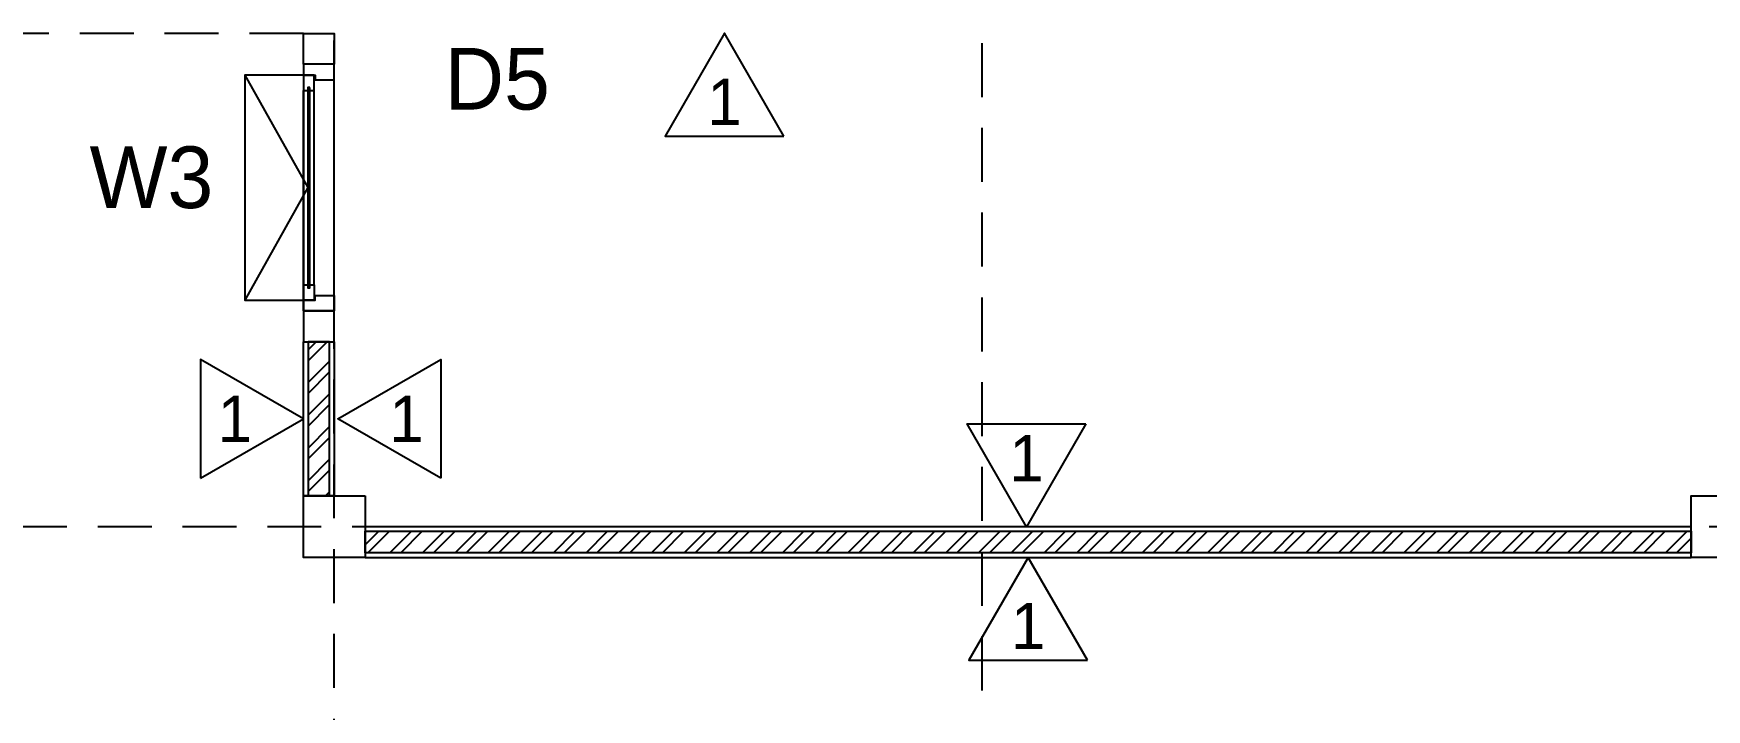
# Model space of a CAD drawing. Header units: inches. Extents: x -1366 to 1200, y -585 to 2545.
# Drawn here: x 520.63 to 526.05, y 1999.87 to 2002.06 of the extents above; entities that cross this region are included whole.
import ezdxf
from ezdxf.enums import TextEntityAlignment as Align

# ---------------------------------------------------------------- set-up
doc = ezdxf.new("R2010")
doc.units = ezdxf.units.IN
doc.header["$MEASUREMENT"] = 0
doc.linetypes.add('HIDDEN', pattern=[0.375, 0.25, -0.125])
for name, color, linetype in [('A-Spec', 2, 'CONTINUOUS'), ('COLM', 3, 'CONTINUOUS'), ('DI', 254, 'CONTINUOUS'), ('GRID', 5, 'HIDDEN'), ('WALL', 7, 'CONTINUOUS'), ('WALL_HATC', 251, 'CONTINUOUS'), ('wind', 7, 'CONTINUOUS')]:
    doc.layers.add(name, color=color, linetype=linetype)
doc.styles.add('Cordia2', font='THSarabunPSK.ttf', dxfattribs={"width": 0.8})
doc.styles.add('STYLE3', font='THSarabunPSK.ttf')

# ---------------------------------------------------------------- blocks, each defined once
blk = doc.blocks.new('WA')
at = {"layer": 'A-Spec', "color": 9}
blk.add_lwpolyline([(0.2309, -0.4), (0, 0), (-0.2309, -0.4)], close=True, dxfattribs=at)
at = {"layer": 'A-Spec', "color": 2, "style": 'Cordia2'}
blk.add_attdef('00', text='', height=0.18, dxfattribs=at).set_placement((0, -0.2667), align=Align.MIDDLE)

msp = doc.modelspace()

# ---------------------------------------------------------------- hatches: boundary and pattern name
at = {"layer": 'WALL_HATC'}
h = msp.add_hatch(dxfattribs=at)
h.set_pattern_fill('ANSI32', color=256, scale=0.2, angle=359.9969, style=0)
h.set_pattern_definition([(224.99694, (482.24595, 2011.04706), (0.05303018, -0.05303584), []), (224.99694, (482.210596, 2011.04706), (0.05303018, -0.05303584), [])])
h.paths.add_polyline_path([(521.5198, 2001.0606), (521.5198, 2000.5606), (521.5898, 2000.5606), (521.5898, 2001.0606)])
h = msp.add_hatch(dxfattribs=at)
h.set_pattern_fill('ANSI32', color=256, scale=0.2, angle=0.0031, style=0)
h.set_pattern_definition([(224.99694, (506.920875, 2016.871525), (0.05303018, -0.05303584), []), (224.99694, (506.88552, 2016.87153), (0.05303018, -0.05303584), [])])
h.paths.add_polyline_path([(521.7048, 2000.4456), (526.0048, 2000.4456), (526.0048, 2000.3756), (521.7048, 2000.3756)])

# ---------------------------------------------------------------- linework, layer by layer
at = {"layer": 'COLM'}
for points in [[(521.7048, 2000.5606), (521.7048, 2000.3606), (521.5048, 2000.3606), (521.5048, 2000.5606)], [(526.2048, 2000.5606), (526.2048, 2000.3606), (526.0048, 2000.3606), (526.0048, 2000.5606)]]:
    msp.add_lwpolyline(points, close=True, dxfattribs=at)
at = {"layer": 'GRID', "ltscale": 0.7}
for p, q in [((521.6048, 1998.5628), (521.6048, 2020.1117)), ((521.5048, 2002.0606), (517.8998, 2002.0606)), ((523.7048, 2002.0293), (523.7048, 1998.2231)), ((533.113, 2000.4606), (515.006, 2000.4606))]:
    msp.add_line(p, q, dxfattribs=at)
at = {"layer": 'WALL'}
for points in [[(521.5048, 2002.0606), (521.6048, 2002.0606), (521.6048, 2001.9606), (521.5048, 2001.9606)], [(521.5048, 2001.0606), (521.6048, 2001.0606), (521.6048, 2001.1606), (521.5048, 2001.1606)], [(521.5048, 2000.5606), (521.5048, 2001.0606), (521.6048, 2001.0606), (521.6048, 2000.5606)], [(526.0048, 2000.4606), (521.7048, 2000.4606), (521.7048, 2000.3606), (526.0048, 2000.3606)]]:
    msp.add_lwpolyline(points, close=True, dxfattribs=at)
at = {"layer": 'WALL_HATC'}
for points in [[(521.5198, 2001.0606), (521.5198, 2000.5606), (521.5898, 2000.5606), (521.5898, 2001.0606), (521.5198, 2001.0606)], [(521.7048, 2000.4456), (526.0048, 2000.4456), (526.0048, 2000.3756), (521.7048, 2000.3756), (521.7048, 2000.4456)]]:
    msp.add_lwpolyline(points, dxfattribs=at)
at = {"layer": 'wind', "color": 8, "linetype": 'Continuous'}
for p, q in [((521.5048, 2001.2456), (521.5048, 2001.8756)), ((521.5398, 2001.2456), (521.5398, 2001.8756))]:
    msp.add_line(p, q, dxfattribs=at)
at = {"layer": 'wind'}
for points in [[(521.5048, 2001.9606), (521.5048, 2001.9256), (521.5428, 2001.9256), (521.5428, 2001.9106), (521.6048, 2001.9106), (521.6048, 2001.9606)], [(521.5048, 2001.9256), (521.5048, 2001.8756), (521.5398, 2001.8756), (521.5398, 2001.9256)], [(521.5048, 2001.1956), (521.5048, 2001.2456), (521.5398, 2001.2456), (521.5398, 2001.1956)], [(521.5048, 2001.1606), (521.5048, 2001.1956), (521.5428, 2001.1956), (521.5428, 2001.2106), (521.6048, 2001.2106), (521.6048, 2001.1606)]]:
    msp.add_lwpolyline(points, close=True, dxfattribs=at)
at = {"layer": 'wind', "color": 8, "linetype": 'Continuous'}
msp.add_lwpolyline([(521.6048, 2001.1606), (521.6048, 2001.9606), (521.5048, 2001.9606), (521.5048, 2001.1606)], close=True, dxfattribs=at)
msp.add_lwpolyline([(521.5048, 2001.9256), (521.3147, 2001.9256), (521.3147, 2001.1956), (521.5048, 2001.1956)], dxfattribs=at)
at = {"layer": 'wind', "color": 251, "linetype": 'Continuous'}
msp.add_lwpolyline([(521.3147, 2001.9256), (521.5193, 2001.5606), (521.3147, 2001.1956)], dxfattribs=at)
at = {"layer": 'wind', "color": 6}
msp.add_lwpolyline([(521.5253, 2001.8856), (521.5193, 2001.8856), (521.5193, 2001.2356), (521.5253, 2001.2356)], close=True, dxfattribs=at)

# ---------------------------------------------------------------- block references
at = {"layer": 'A-Spec', "linetype": 'Continuous', "xscale": 0.8333333333330302, "yscale": 0.8333333333330302, "zscale": 0.8333333333330302}
for p in [(522.8704, 2002.0613), (523.8548, 2000.3606)]:
    msp.add_blockref('WA', p, dxfattribs=at).add_auto_attribs({'00': '1'})
at = {"layer": 'A-Spec', "linetype": 'Continuous'}
ref = msp.add_blockref('WA', (521.5048, 2000.8106), dxfattribs=dict(at, xscale=0.8333333333330302, yscale=0.8333333333330302, zscale=0.8333333333330302, rotation=270))
ref.add_attrib('00', '1', dxfattribs={"color": 2, "height": 0.15, "style": 'Cordia2'}).set_placement((521.2825, 2000.8106), align=Align.MIDDLE)
ref = msp.add_blockref('WA', (521.6169, 2000.8106), dxfattribs=dict(at, xscale=-0.8333333333330302, yscale=0.8333333333330302, zscale=0.8333333333333331, rotation=90))
ref.add_attrib('00', '1', dxfattribs={"color": 2, "height": 0.15, "style": 'Cordia2'}).set_placement((521.8391, 2000.8106), align=Align.MIDDLE)
ref = msp.add_blockref('WA', (523.8495, 2000.4606), dxfattribs=dict(at, xscale=-0.8333333333330302, yscale=0.8333333333330302, zscale=0.8333333333333331, rotation=180))
ref.add_attrib('00', '1', dxfattribs={"color": 2, "height": 0.15, "style": 'Cordia2'}).set_placement((523.8495, 2000.6829), align=Align.MIDDLE)

# ---------------------------------------------------------------- texts
at = {"layer": 'DI', "color": 1, "linetype": 'Continuous', "style": 'STYLE3'}
for s, p in [('D5', (521.9625, 2001.8138)), ('W3', (520.8116, 2001.4941))]:
    msp.add_text(s, height=0.2, dxfattribs=at).set_placement(p)

doc.saveas('drawing.dxf')
